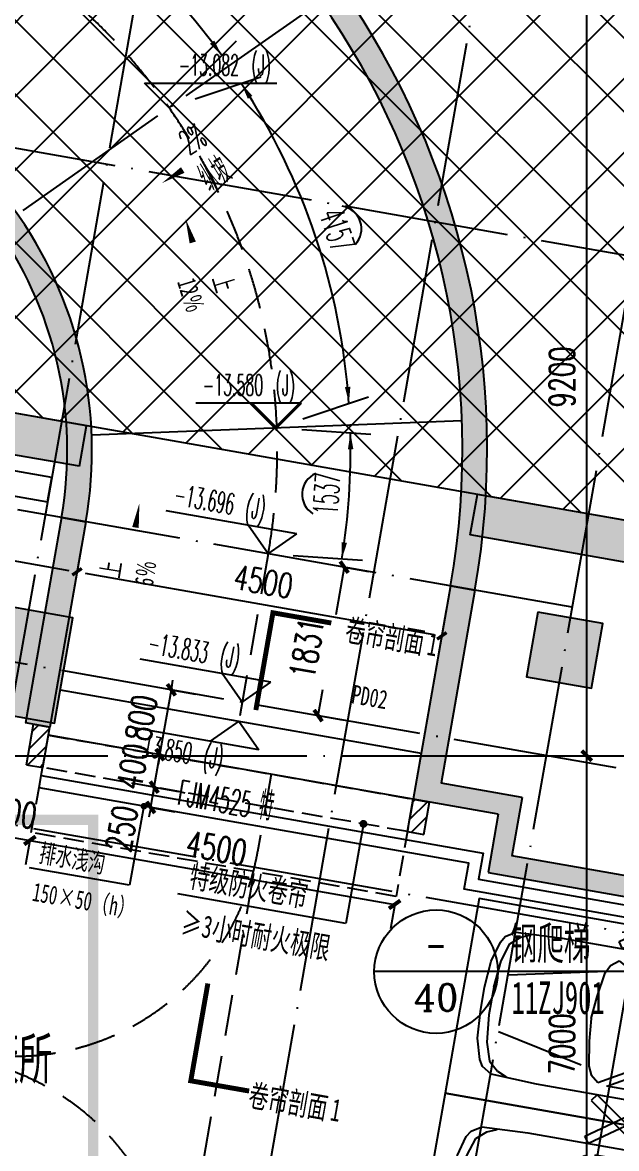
# Model space of a CAD drawing. Header units: millimetres. Extents: x 12325263 to 13848842, y -1463133 to 573208.
# Drawn here: x 12615992 to 12623208, y -1324356 to -1310682 of the extents above; entities that cross this region are included whole.
import ezdxf
from ezdxf.enums import TextEntityAlignment as Align

# ---------------------------------------------------------------- set-up
doc = ezdxf.new("R2010")
doc.units = ezdxf.units.MM
doc.header["$LTSCALE"] = 1000
for name, pattern in [('__DASH', [0.35, 0.25, -0.1]), ('DASH', [0.35, 0.25, -0.1]), ('DASHED2', [0.375, 0.25, -0.125]), ('DOTE', [2.42, 2, -0.2, 0.02, -0.2]), ('地下室负三层平面图$0$-3F平面$0$$AUDIT_BAD_LTYPE2', [0])]:
    doc.linetypes.add(name, pattern=pattern)
for name, color, linetype in [('A-ANNO-DIMS', 83, 'Continuous'), ('A-ANNO-ELEV', 3, 'Continuous'), ('A-ANNO-SYMB', 3, 'Continuous'), ('A-ANNO-TEXT', 7, 'Continuous'), ('A-AXIS', 16, 'DOTE'), ('A-COLS', 6, 'Continuous'), ('A-FLOR-STRS', 2, 'Continuous'), ('A-WALL', 5, 'Continuous'), ('A-WALL-PATT', 8, 'Continuous'), ('A_WALL(防火墙)', 151, 'Continuous'), ('AXIS', 3, 'Continuous'), ('COLUMN', 5, 'Continuous'), ('DIM_SYMB', 3, 'Continuous'), ('DOTE', 16, 'DOTE'), ('PUB_DIM', 83, 'Continuous'), ('PUB_HATCH', 8, 'Continuous'), ('PUB_TEXT', 7, 'Continuous'), ('WINDOW_TEXT', 7, 'Continuous'), ('人防墙', 6, 'Continuous'), ('人防平时标注', 42, 'Continuous'), ('商业酒店共享车位', 53, 'Continuous'), ('水沟+分水线', 133, 'Continuous'), ('车道中心线', 6, 'Continuous'), ('防火卷帘', 141, 'Continuous')]:
    doc.layers.add(name, color=color, linetype=linetype)
doc.layers.add('人防文字', color=3, linetype='Continuous', lineweight=15)
doc.styles.add('_TCH_AXIS', font='COMPLEX', dxfattribs={"bigfont": 'GBCBIG'})
doc.styles.add('_TCH_DIM', font='SIMPLEX.shx', dxfattribs={"width": 0.7, "bigfont": 'GBCBIG.shx'})
doc.styles.add('_TCH_DIM_T3', font='SIMPLEX.shx', dxfattribs={"width": 0.705882, "bigfont": 'GBCBIG.shx'})
doc.styles.add('_TCH_WINDOW', font='SIMPLEX', dxfattribs={"width": 0.7, "height": 3.5, "bigfont": 'GBCBIG'})
doc.styles.add('TITXV', font='', dxfattribs={"width": 0.7})
doc.styles.add('宋体', font='', dxfattribs={"width": 0.65})
doc.styles.add('宋体-标注', font='', dxfattribs={"width": 0.6})
doc.styles.add('标注宋体', font='', dxfattribs={"width": 0.6})
doc.styles.get('TITXV').set_extended_font_data('SimSun')
doc.styles.get('宋体').set_extended_font_data('SimSun')
doc.styles.get('宋体-标注').set_extended_font_data('SimSun')
doc.styles.get('标注宋体').set_extended_font_data('NSimSun')
doc.dimstyles.new('_TCH_ARCH&&100', dxfattribs={"dimtxt": 297.5, "dimasz": 100, "dimexe": 250, "dimexo": 300, "dimgap": 126.25, "dimtad": 1, "dimdec": 0, "dimzin": 0, "dimdsep": 46, "dimtxsty": '_TCH_DIM_T3', "dimblk": 'asdfadgf_ArchTick', "dimcen": 0.09, "dimclrt": 7, "dimazin": 2, "dimtfac": 1, "dimtdec": 0, "dimtix": 1, "dimtmove": 2, "dimatfit": 3, "dimfxl": 1, "dimtolj": 1, "dimtzin": 0, "dimarcsym": 0})
doc.dimstyles.new('_TCH_ARCH&&120', dxfattribs={"dimtxt": 306, "dimasz": 120, "dimexe": 300, "dimexo": 360, "dimgap": 147, "dimtad": 1, "dimdec": 0, "dimzin": 0, "dimdsep": 46, "dimtxsty": '_TCH_DIM_T3', "dimblk": 'ARCHTICK', "dimcen": 0.09, "dimclrt": 7, "dimazin": 2, "dimtfac": 1, "dimtdec": 0, "dimtix": 1, "dimtmove": 2, "dimatfit": 3, "dimfxl": 1, "dimfxlon": 1, "dimtolj": 1, "dimtzin": 0, "dimarcsym": 0})
doc.dimstyles.new('_TCH_ARCH&&150', dxfattribs={"dimtxt": 446.25, "dimasz": 150, "dimexe": 375, "dimexo": 450, "dimgap": 189.375, "dimtad": 1, "dimdec": 0, "dimzin": 0, "dimdsep": 46, "dimtxsty": '_TCH_DIM_T3', "dimblk": 'asdggshdfhsg_ArchTick', "dimcen": 0.09, "dimclrt": 7, "dimazin": 2, "dimtfac": 1, "dimtdec": 0, "dimtix": 1, "dimtmove": 2, "dimatfit": 3, "dimfxl": 1, "dimtolj": 1, "dimtzin": 0, "dimarcsym": 0})
pattern_1 = [(45, (0, 89.76), (-88.388383, 88.388383), [])]

# ---------------------------------------------------------------- blocks, each defined once
blk = doc.blocks.new('asdgafgf20230228-rf3')
at = {"layer": 'PUB_HATCH'}
for points in [[(78512, 42762, 0.413175), (70588, 54103), (70536, 53808, -0.413175), (78216, 42814)], [(73784, 43592, 0.425386), (69536, 49411), (69496, 49113, -0.425386), (73489, 43644)], [(73489, 43644), (73051, 41151), (73346, 41099), (73784, 43592)], [(78216, 42814), (77761, 40222), (78100, 40416), (78512, 42762)], [(78795, 40041), (79085, 40244), (78100, 40416), (77761, 40222)], [(79085, 40244), (78795, 40041), (78671, 39332), (78960, 39535)], [(78671, 39332), (83103, 38554), (83146, 38800), (78960, 39535)]]:
    blk.add_hatch(color=256, dxfattribs=at).paths.add_polyline_path(points)
at = {"layer": '人防墙'}
for p, q in [((73489, 43644), (73051, 41151)), ((73489, 43644), (73784, 43592)), ((73784, 43592), (73489, 43644)), ((73784, 43592), (73346, 41099)), ((78216, 42814), (77761, 40222)), ((78512, 42762), (78216, 42814)), ((78216, 42814), (78512, 42762)), ((78512, 42762), (78100, 40416)), ((73346, 41099), (73051, 41151)), ((79085, 40244), (78100, 40416)), ((78795, 40041), (77761, 40222)), ((79085, 40244), (78960, 39535)), ((78795, 40041), (78671, 39332)), ((83146, 38800), (78960, 39535)), ((78671, 39332), (83103, 38554))]:
    blk.add_line(p, q, dxfattribs=at)
for radius, end in [(9800, 79.838), (9500, 79.838), (5000, 82.2182), (4700, 82.2182)]:
    blk.add_arc((68859, 44457), radius, 350.0412, end, dxfattribs=at)
at = {"layer": '人防平时标注'}
for p, q in [((78789, 38128), (77289, 38128)), ((81678, 38128), (78789, 38128))]:
    blk.add_line(p, q, dxfattribs=at)
blk.add_circle((78039, 38128), 750, dxfattribs=at)
at = {"layer": '人防文字', "const_width": 125}
blk.add_lwpolyline([(68101, 39972), (73873, 39972), (73873, 34126), (68101, 34126)], close=True, dxfattribs=at)
at = {"layer": 'PUB_TEXT', "style": '_TCH_AXIS', "width": 0.777778}
blk.add_text('-', height=392, dxfattribs=at).set_placement((77908, 38266), (78169, 38266), align=Align.FIT)
at = {"layer": 'PUB_TEXT', "style": '_TCH_AXIS'}
blk.add_text('40', height=326.1, dxfattribs=at).set_placement((77767, 37652), (78311, 37652), align=Align.FIT)
at = {"layer": '人防平时标注', "style": '宋体-标注', "width": 0.6}
for s, p in [('钢爬梯', (78942, 38275, 0)), ('11ZJ901', (78956, 37614))]:
    blk.add_text(s, height=396.5, dxfattribs=at).set_placement(p)
at = {"layer": '人防文字', "style": '标注宋体', "width": 0.6}
blk.add_text('战时功能：二等人员掩蔽所', height=500, rotation=359.9999, dxfattribs=at).set_placement((68469, 36824))
blk = doc.blocks.new('_FZH')
blk.add_lwpolyline([(-0.5, -0.5), (0.5, -0.5), (0.5, 0.5), (-0.5, 0.5)], close=True)
at = {"layer": 'PUB_HATCH'}
blk.add_solid([(-0.5, -0.5), (0.5, -0.5), (-0.5, 0.5), (0.5, 0.5)], dxfattribs=at)
blk = doc.blocks.new('asdgadfg')
at = {"layer": 'A-COLS', "xscale": 799.9999999988994, "yscale": 799.9999999988994, "zscale": 799.9999999988994, "rotation": 260.0413192127452}
blk.add_blockref('_FZH', (18282, 67582), dxfattribs=at)
blk = doc.blocks.new('asdfsafd')
at = {"layer": 'PUB_HATCH'}
for points in [[(37261, 82407), (31756, 83374), (31712, 82874), (37174, 81915)], [(48244, 80140), (48138, 80497), (42010, 81573), (41923, 81081), (48051, 80005)]]:
    blk.add_hatch(color=256, dxfattribs=at).paths.add_polyline_path(points)
at = {"layer": 'A-WALL'}
for p, q in [((37261, 82407), (31756, 83374)), ((37174, 81915), (31712, 82874)), ((37174, 81915), (37261, 82407)), ((41923, 81081), (42010, 81573)), ((48138, 80497), (42010, 81573)), ((48051, 80005), (41923, 81081))]:
    blk.add_line(p, q, dxfattribs=at)
blk = doc.blocks.new('asdfadfgsdg')
at = {"layer": 'A-AXIS'}
for p, q in [((15844.9, 92554.4), (-1535.4, -6431.4)), ((19833.9, 91854), (2453.6, -7131.8)), ((22247, 91430.3), (4866.7, -7555.5)), ((27775.1, 75940.9), (7610, 79481.5)), ((26711.5, 69883.5), (6546.5, 73424.2)), ((26374.3, 67962.9), (6209.2, 71503.6))]:
    blk.add_line(p, q, dxfattribs=at)
blk = doc.blocks.new('asdfasdgdrg')
at = {"layer": '车道中心线', "linetype": 'DASHED2', "ltscale": 2}
for p in [(19132, -5696), (6772, -76089)]:
    blk.add_line(p, (18966, -6639), dxfattribs=at)
for centre, start, end in [((16011, -6120), 270, 350.0413), ((14958, -12120), 350.0413, 90)]:
    blk.add_arc(centre, 3000, start, end, dxfattribs=at)
blk = doc.blocks.new('asdfsfsdf')
at = {"color": 253, "linetype": '地下室负三层平面图$0$-3F平面$0$$AUDIT_BAD_LTYPE2', "transparency": 33554559, "extrusion": (0.000447791, 3.52996e-16, 1)}
for p, q in [((-169, -110, 0), (-500, -141, 0)), ((169, -110, 0), (-169, -110, 0)), ((169, -110, 0), (500, -141, 0)), ((-725, -212, 0), (-825, -329, 0)), ((-500, -141, 0), (-725, -212, 0)), ((-350, -259, 0), (-575, -1318, 0)), ((350, -259, 0), (575, -1318, 0)), ((500, -141, 0), (725, -212, 0)), ((725, -212, 0), (825, -329, 0)), ((-825, -329, 0), (-875, -447, 0)), ((825, -329, 0), (875, -447, 0)), ((-275, -1365, 0), (-575, -1412, 0)), ((0, -1341), (-275, -1365, 0)), ((0, -1341), (275, -1365, 0)), ((275, -1365, 0), (575, -1412, 0)), ((-675, -1459, 0), (-750, -1553, 0)), ((-575, -1412, 0), (-675, -1459, 0)), ((575, -1412, 0), (675, -1459, 0)), ((675, -1459, 0), (750, -1553, 0)), ((-750, -1553, 0), (-525, -1953, 0)), ((750, -1553, 0), (525, -1953, 0)), ((-775, -2518, 0), (-775, -1671, 0)), ((-775, -1671, 0), (-575, -2024, 0)), ((775, -1671, 0), (575, -2024, 0)), ((775, -2518, 0), (775, -1671, 0)), ((-525, -1953, 0), (-425, -1906, 0)), ((-425, -1906, 0), (-275, -1882, 0)), ((-275, -1882, 0), (0, -1859)), ((275, -1882, 0), (0, -1859)), ((425, -1906, 0), (275, -1882, 0)), ((525, -1953, 0), (425, -1906, 0)), ((-575, -2024, 0), (-575, -2612, 0)), ((575, -2024, 0), (575, -2612, 0)), ((-575, -2612, 0), (-775, -2518, 0)), ((575, -2612, 0), (775, -2518, 0)), ((-775, -2612, 0), (-575, -2682, 0)), ((-750, -3388, 0), (-775, -2612, 0)), ((-575, -2682, 0), (-575, -3129, 0)), ((775, -2612, 0), (575, -2682, 0)), ((575, -2682, 0), (575, -3129, 0)), ((750, -3388, 0), (775, -2612, 0)), ((-575, -3129, 0), (-600, -3247, 0)), ((575, -3129, 0), (600, -3247, 0)), ((-600, -3247, 0), (-725, -3412, 0)), ((600, -3247, 0), (725, -3412, 0)), ((-725, -3412, 0), (-750, -3388, 0)), ((725, -3412, 0), (750, -3388, 0)), ((-625, -3506, 0), (-675, -3600, 0)), ((-600, -3482, 0), (-625, -3506, 0)), ((-575, -3482, 0), (-600, -3482, 0)), ((-550, -3506, 0), (-575, -3482, 0)), ((-500, -3529, 0), (-550, -3506, 0)), ((-275, -3553, 0), (-500, -3529, 0)), ((0, -3553), (-275, -3553, 0)), ((0, -3553), (275, -3553, 0)), ((275, -3553, 0), (500, -3529, 0)), ((500, -3529, 0), (550, -3506, 0)), ((550, -3506, 0), (575, -3482, 0)), ((575, -3482, 0), (600, -3482, 0)), ((600, -3482, 0), (625, -3506, 0)), ((625, -3506, 0), (675, -3600, 0)), ((-675, -3600, 0), (-675, -3741, 0)), ((675, -3600, 0), (675, -3741, 0)), ((-675, -3741, 0), (-625, -3882, 0)), ((675, -3741, 0), (625, -3882, 0)), ((-625, -3882, 0), (-550, -3953, 0)), ((-550, -3953, 0), (-200, -4024, 0)), ((550, -3953, 0), (200, -4024, 0)), ((625, -3882, 0), (550, -3953, 0)), ((-200, -4024, 0), (0, -4024)), ((200, -4024, 0), (0, -4024)), ((-875, -4353, 0), (-800, -4541, 0)), ((875, -4353, 0), (800, -4541, 0)), ((-800, -4541, 0), (-750, -4612, 0)), ((-750, -4612, 0), (-641, -4680, 0)), ((750, -4612, 0), (641, -4680, 0)), ((800, -4541, 0), (750, -4612, 0)), ((641, -4680, 0), (-641, -4680, 0))]:
    blk.add_line(p, q, dxfattribs=at)
for points in [[(-475, -24), (-150, 0), (150, 0), (475, -24), (725, -94), (800, -141), (875, -259), (900, -824), (900, -4000), (875, -4353), (825, -4635), (750, -4729), (675, -4776), (500, -4800), (-500, -4800), (-675, -4776), (-750, -4729), (-825, -4635), (-875, -4353), (-900, -4000), (-900, -824), (-875, -259), (-800, -141), (-725, -94)], [(-982, -1513), (-1500, -2253), (-1425, -2321), (-900, -1571)]]:
    blk.add_lwpolyline(points, close=True, dxfattribs=at)
at = {"color": 253, "linetype": '地下室负三层平面图$0$-3F平面$0$$AUDIT_BAD_LTYPE2', "transparency": 33554559, "extrusion": (0.000447791, 3.52996e-16, 1), "elevation": 0}
for points in [[(982, -1513), (1500, -2253), (1425, -2321), (900, -1571)], [(-900, -2571), (-982, -2513), (-1500, -3253), (-1425, -3321)], [(982, -2513), (1500, -3253), (1425, -3321), (900, -2571)]]:
    blk.add_lwpolyline(points, close=True, dxfattribs=at)
blk = doc.blocks.new('A$C06465456')
for points in [[(0, 5300), (2400, 5300), (2400, 0), (0, 0)], [(250, 4050), (250, 3950), (2150, 3950), (2150, 4050)]]:
    blk.add_lwpolyline(points, close=True)
at = {"xscale": -1, "rotation": 180}
blk.add_blockref('asdfsfsdf', (1200, 250), dxfattribs=at)
blk = doc.blocks.new('asdfassdfg')
at = {"layer": 'COLUMN', "color": 6, "xscale": 1299.999999999693, "yscale": 1299.999999999693, "zscale": 1299.999999999693, "rotation": 350.0413192126109}
blk.add_blockref('_FZH', (4405, 96149), dxfattribs=at)
blk = doc.blocks.new('asdggshdfhsg_ArchTick')
at = {"color": 0, "linetype": 'ByBlock', "const_width": 0.4}
blk.add_lwpolyline([(-0.5, -0.5), (0.5, 0.5)], dxfattribs=at)
blk = doc.blocks.new('*D5284')
at = {"layer": 'AXIS', "color": 0, "lineweight": -2, "transparency": 16777216}
for p, q in [((12487317, 1062290), (12490992, 1062290)), ((12490617, 1055440), (12490617, 1062140)), ((12487317, 1055290), (12490992, 1055290))]:
    blk.add_line(p, q, dxfattribs=at)
at = {"layer": 'Defpoints', "color": 0, "transparency": 16777216}
for p in [(12486867, 1062290), (12490617, 1062290), (12486867, 1055290)]:
    blk.add_point(p, dxfattribs=at)
at = {"layer": 'AXIS', "color": 0, "lineweight": -2, "transparency": 16777216, "xscale": 150, "yscale": 150, "zscale": 150}
for p, rotation in [((12490617, 1062290), 90), ((12490617, 1055290), 270)]:
    blk.add_blockref('asdggshdfhsg_ArchTick', p, dxfattribs=dict(at, rotation=rotation))
at = {"layer": 'AXIS', "color": 7, "transparency": 16777216, "insert": (12490204, 1058790), "char_height": 446.2, "attachment_point": 5, "rotation": 90, "style": '_TCH_DIM_T3'}
blk.add_mtext('\\A1;7000', dxfattribs=at)
blk = doc.blocks.new('*D5285')
at = {"layer": 'AXIS', "color": 0, "lineweight": -2, "transparency": 16777216}
for p, q in [((12487317, 1071490), (12490992, 1071490)), ((12490617, 1062440), (12490617, 1071340)), ((12487317, 1062290), (12490992, 1062290))]:
    blk.add_line(p, q, dxfattribs=at)
at = {"layer": 'Defpoints', "color": 0, "transparency": 16777216}
for p in [(12486867, 1071490), (12490617, 1071490), (12486867, 1062290)]:
    blk.add_point(p, dxfattribs=at)
at = {"layer": 'AXIS', "color": 0, "lineweight": -2, "transparency": 16777216, "xscale": 150, "yscale": 150, "zscale": 150}
for p, rotation in [((12490617, 1071490), 90), ((12490617, 1062290), 270)]:
    blk.add_blockref('asdggshdfhsg_ArchTick', p, dxfattribs=dict(at, rotation=rotation))
at = {"layer": 'AXIS', "color": 7, "transparency": 16777216, "insert": (12490204, 1066890), "char_height": 446.2, "attachment_point": 5, "rotation": 90, "style": '_TCH_DIM_T3'}
blk.add_mtext('\\A1;9200', dxfattribs=at)
blk = doc.blocks.new('asdfadgf_ArchTick')
at = {"color": 0, "linetype": 'ByBlock', "const_width": 0.4}
blk.add_lwpolyline([(-0.5, -0.5), (0.5, 0.5)], dxfattribs=at)
blk = doc.blocks.new('*D3216')
at = {"layer": 'A-ANNO-DIMS', "color": 0, "lineweight": -2, "transparency": 16777216}
for p, q in [((12611784, -1316176), (12611686, -1316734)), ((12611828, -1316505), (12616556, -1317335)), ((12616709, -1317040), (12616611, -1317599))]:
    blk.add_line(p, q, dxfattribs=at)
at = {"layer": 'Defpoints', "color": 0, "transparency": 16777216}
for p in [(12611836, -1315880), (12616761, -1316745), (12616654, -1317352)]:
    blk.add_point(p, dxfattribs=at)
at = {"layer": 'A-ANNO-DIMS', "color": 0, "lineweight": -2, "transparency": 16777216, "xscale": 100, "yscale": 100, "zscale": 100}
for p, rotation in [((12611730, -1316488), 170.0412728512238), ((12616654, -1317352), 350.0412728512238)]:
    blk.add_blockref('asdfadgf_ArchTick', p, dxfattribs=dict(at, rotation=rotation))
at = {"layer": 'A-ANNO-DIMS', "color": 7, "transparency": 16777216, "insert": (12614239, -1316649), "char_height": 297.5, "attachment_point": 5, "rotation": 350.0413, "style": '_TCH_DIM_T3'}
blk.add_mtext('\\A1;5000', dxfattribs=at)
blk = doc.blocks.new('*D3217')
at = {"layer": 'A-ANNO-DIMS', "color": 0, "lineweight": -2, "transparency": 16777216}
for p, q in [((12616709, -1317040), (12616611, -1317599)), ((12616753, -1317370), (12620988, -1318113)), ((12621141, -1317818), (12621043, -1318377))]:
    blk.add_line(p, q, dxfattribs=at)
at = {"layer": 'Defpoints', "color": 0, "transparency": 16777216}
for p in [(12616761, -1316745), (12621193, -1317523), (12621086, -1318131)]:
    blk.add_point(p, dxfattribs=at)
at = {"layer": 'A-ANNO-DIMS', "color": 0, "lineweight": -2, "transparency": 16777216, "xscale": 100, "yscale": 100, "zscale": 100}
for p, rotation in [((12616654, -1317352), 170.0412728512276), ((12621086, -1318131), 350.0412728512276)]:
    blk.add_blockref('asdfadgf_ArchTick', p, dxfattribs=dict(at, rotation=rotation))
at = {"layer": 'A-ANNO-DIMS', "color": 7, "transparency": 16777216, "insert": (12618918, -1317471), "char_height": 297.5, "attachment_point": 5, "rotation": 350.0413, "style": '_TCH_DIM_T3'}
blk.add_mtext('\\A1;4500', dxfattribs=at)
blk = doc.blocks.new('_ArchTick')
at = {"color": 0, "linetype": 'ByBlock', "const_width": 0.4}
blk.add_lwpolyline([(-0.5, -0.5), (0.5, 0.5)], dxfattribs=at)
blk = doc.blocks.new('*D3235')
at = {"layer": 'A-ANNO-DIMS', "color": 0, "lineweight": -2, "transparency": 16777216}
for p, q in [((12619900, -1317296), (12619798, -1317874)), ((12619899, -1317296), (12620195, -1317348)), ((12619583, -1319099), (12619639, -1318782)), ((12619582, -1319099), (12619879, -1319151))]:
    blk.add_line(p, q, dxfattribs=at)
at = {"layer": 'Defpoints', "color": 0, "transparency": 16777216}
for p in [(12618977, -1317134), (12619900, -1317296), (12618660, -1318937)]:
    blk.add_point(p, dxfattribs=at)
at = {"layer": 'A-ANNO-DIMS', "color": 0, "lineweight": -2, "transparency": 16777216, "xscale": 120, "yscale": 120, "zscale": 120}
for p, rotation in [((12619900, -1317296), 80.0413192126647), ((12619583, -1319099), 260.0413192126647)]:
    blk.add_blockref('_ArchTick', p, dxfattribs=dict(at, rotation=rotation))
at = {"layer": 'A-ANNO-DIMS', "color": 7, "transparency": 16777216, "insert": (12619446, -1318280), "char_height": 306, "attachment_point": 5, "rotation": 80.0413, "style": '_TCH_DIM_T3'}
blk.add_mtext('\\A1;1831', dxfattribs=at)
blk = doc.blocks.new('*D3239')
at = {"layer": 'A-ANNO-DIMS', "color": 0, "lineweight": -2, "transparency": 16777216}
for p, q in [((12615951, -1307222), (12615699, -1307058)), ((12613493, -1310991), (12615950, -1307222)), ((12613493, -1310992), (12613241, -1310827))]:
    blk.add_line(p, q, dxfattribs=at)
at = {"layer": 'Defpoints', "color": 0, "transparency": 16777216}
for p in [(12615950, -1307222), (12617024, -1307922), (12614567, -1311692)]:
    blk.add_point(p, dxfattribs=at)
at = {"layer": 'A-ANNO-DIMS', "color": 0, "lineweight": -2, "transparency": 16777216, "xscale": 120, "yscale": 120, "zscale": 120}
for p, rotation in [((12615950, -1307222), 56.89911814805927), ((12613493, -1310991), 236.8991181480593)]:
    blk.add_blockref('_ArchTick', p, dxfattribs=dict(at, rotation=rotation))
at = {"layer": 'A-ANNO-DIMS', "color": 7, "transparency": 16777216, "insert": (12614470, -1308943), "char_height": 306, "attachment_point": 5, "rotation": 56.8991, "style": '_TCH_DIM_T3'}
blk.add_mtext('\\A1;4500', dxfattribs=at)
blk = doc.blocks.new('*D3471')
at = {"layer": 'Defpoints', "color": 0, "transparency": 16777216}
for p in [(12616783, -1319826), (12616739, -1320072), (12617592, -1319968)]:
    blk.add_point(p, dxfattribs=at)
at = {"layer": 'PUB_DIM', "color": 0, "lineweight": -2, "transparency": 16777216}
for p, q in [((12617592, -1319968), (12617613, -1319850)), ((12617549, -1320214), (12617592, -1319968)), ((12617591, -1319968), (12617888, -1320020)), ((12617549, -1320214), (12617528, -1320332)), ((12617548, -1320214), (12617844, -1320266))]:
    blk.add_line(p, q, dxfattribs=at)
at = {"layer": 'PUB_DIM', "color": 0, "lineweight": -2, "transparency": 16777216, "xscale": 120, "yscale": 120, "zscale": 120}
for p, rotation in [((12617592, -1319968), 260.0413192129056), ((12617549, -1320214), 80.04131921290562)]:
    blk.add_blockref('_ArchTick', p, dxfattribs=dict(at, rotation=rotation))
at = {"layer": 'PUB_DIM', "color": 7, "transparency": 16777216, "insert": (12617199, -1320472), "char_height": 306, "attachment_point": 5, "rotation": 80.0413, "style": '_TCH_DIM_T3'}
blk.add_mtext('\\A1;250', dxfattribs=at)
blk = doc.blocks.new('*D3472')
at = {"layer": 'Defpoints', "color": 0, "transparency": 16777216}
for p in [(12616852, -1319432), (12617661, -1319574), (12616783, -1319826)]:
    blk.add_point(p, dxfattribs=at)
at = {"layer": 'PUB_DIM', "color": 0, "lineweight": -2, "transparency": 16777216}
for p, q in [((12617661, -1319574), (12617682, -1319456)), ((12617592, -1319968), (12617661, -1319574)), ((12617660, -1319574), (12617957, -1319626)), ((12617592, -1319968), (12617571, -1320086)), ((12617591, -1319968), (12617888, -1320020))]:
    blk.add_line(p, q, dxfattribs=at)
at = {"layer": 'PUB_DIM', "color": 0, "lineweight": -2, "transparency": 16777216, "xscale": 120, "yscale": 120, "zscale": 120}
for p, rotation in [((12617661, -1319574), 260.0413192126083), ((12617592, -1319968), 80.04131921260826)]:
    blk.add_blockref('_ArchTick', p, dxfattribs=dict(at, rotation=rotation))
at = {"layer": 'PUB_DIM', "color": 7, "transparency": 16777216, "insert": (12617331, -1319719), "char_height": 306, "attachment_point": 5, "rotation": 80.0413, "style": '_TCH_DIM_T3'}
blk.add_mtext('\\A1;400', dxfattribs=at)
blk = doc.blocks.new('*D3473')
at = {"layer": 'Defpoints', "color": 0, "transparency": 16777216}
for p in [(12616990, -1318644), (12617800, -1318786), (12616852, -1319432)]:
    blk.add_point(p, dxfattribs=at)
at = {"layer": 'PUB_DIM', "color": 0, "lineweight": -2, "transparency": 16777216}
for p, q in [((12617800, -1318786), (12617820, -1318668)), ((12617661, -1319574), (12617800, -1318786)), ((12617799, -1318786), (12618095, -1318838)), ((12617661, -1319574), (12617640, -1319692)), ((12617660, -1319574), (12617957, -1319626))]:
    blk.add_line(p, q, dxfattribs=at)
at = {"layer": 'PUB_DIM', "color": 0, "lineweight": -2, "transparency": 16777216, "xscale": 120, "yscale": 120, "zscale": 120}
for p, rotation in [((12617800, -1318786), 260.0413192128092), ((12617661, -1319574), 80.0413192128092)]:
    blk.add_blockref('_ArchTick', p, dxfattribs=dict(at, rotation=rotation))
at = {"layer": 'PUB_DIM', "color": 7, "transparency": 16777216, "insert": (12617435, -1319128), "char_height": 306, "attachment_point": 5, "rotation": 80.0413, "style": '_TCH_DIM_T3'}
blk.add_mtext('\\A1;800', dxfattribs=at)
blk = doc.blocks.new('*D3474')
at = {"layer": 'Defpoints', "color": 0, "transparency": 16777216}
for p in [(12615712, -1319826), (12616205, -1319913), (12616081, -1320615)]:
    blk.add_point(p, dxfattribs=at)
at = {"layer": 'PUB_DIM', "color": 0, "lineweight": -2, "transparency": 16777216}
for p, q in [((12615589, -1320528), (12615471, -1320508)), ((12615589, -1320527), (12615537, -1320824)), ((12615589, -1320528), (12616081, -1320615)), ((12616081, -1320614), (12616029, -1320910)), ((12616081, -1320615), (12616199, -1320636))]:
    blk.add_line(p, q, dxfattribs=at)
at = {"layer": 'PUB_DIM', "color": 0, "lineweight": -2, "transparency": 16777216, "xscale": 120, "yscale": 120, "zscale": 120}
for p, rotation in [((12615589, -1320528), 350.0413192126605), ((12616081, -1320615), 170.0413192126606)]:
    blk.add_blockref('_ArchTick', p, dxfattribs=dict(at, rotation=rotation))
at = {"layer": 'PUB_DIM', "color": 7, "transparency": 16777216, "insert": (12615887, -1320276), "char_height": 306, "attachment_point": 5, "rotation": 350.0413, "style": '_TCH_DIM_T3'}
blk.add_mtext('\\A1;500', dxfattribs=at)
blk = doc.blocks.new('*D3475')
at = {"layer": 'Defpoints', "color": 0, "transparency": 16777216}
for p in [(12616205, -1319913), (12620637, -1320691), (12620513, -1321393)]:
    blk.add_point(p, dxfattribs=at)
at = {"layer": 'PUB_DIM', "color": 0, "lineweight": -2, "transparency": 16777216}
for p, q in [((12616081, -1320614), (12616029, -1320910)), ((12616081, -1320615), (12620513, -1321393)), ((12620514, -1321392), (12620462, -1321689))]:
    blk.add_line(p, q, dxfattribs=at)
at = {"layer": 'PUB_DIM', "color": 0, "lineweight": -2, "transparency": 16777216, "xscale": 120, "yscale": 120, "zscale": 120}
for p, rotation in [((12616081, -1320615), 170.0413192126809), ((12620513, -1321393), 350.0413192126809)]:
    blk.add_blockref('_ArchTick', p, dxfattribs=dict(at, rotation=rotation))
at = {"layer": 'PUB_DIM', "color": 7, "transparency": 16777216, "insert": (12618349, -1320709), "char_height": 306, "attachment_point": 5, "rotation": 350.0413, "style": '_TCH_DIM_T3'}
blk.add_mtext('\\A1;4500', dxfattribs=at)
blk = doc.blocks.new('*D3730')
at = {"layer": 'Defpoints', "color": 0, "transparency": 16777216}
for p in [(12619247, -1319587), (12622847, -1319587), (12619247, -1326587)]:
    blk.add_point(p, dxfattribs=at)
at = {"layer": 'PUB_DIM', "color": 0, "lineweight": -2, "transparency": 16777216}
for p, q in [((12622846, -1319587), (12623147, -1319587)), ((12622847, -1326587), (12622847, -1319587)), ((12622846, -1326587), (12623147, -1326587))]:
    blk.add_line(p, q, dxfattribs=at)
at = {"layer": 'PUB_DIM', "color": 0, "lineweight": -2, "transparency": 16777216, "xscale": 120, "yscale": 120, "zscale": 120}
for p, rotation in [((12622847, -1319587), 90), ((12622847, -1326587), 270)]:
    blk.add_blockref('_ArchTick', p, dxfattribs=dict(at, rotation=rotation))
at = {"layer": 'PUB_DIM', "color": 7, "transparency": 16777216, "insert": (12622547, -1323087), "char_height": 306, "attachment_point": 5, "rotation": 90, "style": '_TCH_DIM_T3'}
blk.add_mtext('\\A1;7000', dxfattribs=at)
blk = doc.blocks.new('*D3731')
at = {"layer": 'Defpoints', "color": 0, "transparency": 16777216}
for p in [(12619247, -1310387), (12622847, -1310387), (12619247, -1319587)]:
    blk.add_point(p, dxfattribs=at)
at = {"layer": 'PUB_DIM', "color": 0, "lineweight": -2, "transparency": 16777216}
for p, q in [((12622846, -1310387), (12623147, -1310387)), ((12622847, -1319587), (12622847, -1310387)), ((12622846, -1319587), (12623147, -1319587))]:
    blk.add_line(p, q, dxfattribs=at)
at = {"layer": 'PUB_DIM', "color": 0, "lineweight": -2, "transparency": 16777216, "xscale": 120, "yscale": 120, "zscale": 120}
for p, rotation in [((12622847, -1310387), 90), ((12622847, -1319587), 270)]:
    blk.add_blockref('_ArchTick', p, dxfattribs=dict(at, rotation=rotation))
at = {"layer": 'PUB_DIM', "color": 7, "transparency": 16777216, "insert": (12622547, -1314987), "char_height": 306, "attachment_point": 5, "rotation": 90, "style": '_TCH_DIM_T3'}
blk.add_mtext('\\A1;9200', dxfattribs=at)
blk = doc.blocks.new('$DorLib2D$00000037')
at = {"linetype": 'DASH'}
blk.add_line((0.5, 0), (-0.5, 0), dxfattribs=at)
blk = doc.blocks.new('qlzw')
at = {"layer": 'A-AXIS'}
blk.add_line((12411416.8, 1062289.8), (12486866.8, 1062289.8), dxfattribs=at)
at = {"layer": 'AXIS'}
blk.add_line((12486866.8, 1062289.8), (12492866.8, 1062289.8), dxfattribs=at)
for p1, p2, picture, middle in [((12486866.8, 1062289.8), (12486866.8, 1071489.8), '*D5285', (12490204.3, 1066889.8)), ((12486866.8, 1055289.8), (12486866.8, 1062289.8), '*D5284', (12490204.3, 1058789.8))]:
    dim = blk.add_aligned_dim(p1=p1, p2=p2, distance=-3750, dimstyle='_TCH_ARCH&&150', dxfattribs=at)
    dim.commit()
    dim.dimension.update_dxf_attribs({"geometry": picture, "text_midpoint": middle})

msp = doc.modelspace()

# ---------------------------------------------------------------- hatches: boundary and pattern name
at = {"layer": 'A-WALL-PATT'}
h = msp.add_hatch(dxfattribs=at)
h.set_pattern_fill('ANSI37', color=252, scale=400)
h.set_pattern_definition([(45, (0, 0), (-449.012806, 449.012806), []), (135, (0, 0), (-449.012806, -449.012806), [])])
h.paths.add_polyline_path([(12504241.6, -1283958), (12637591.6, -1283958), (12637591.6, -1405608), (12504241.6, -1405608)])
h.paths.add_polyline_path([(12536667.4, -1284257.5), (12508912.2, -1303721.7), (12510476.6, -1305952.6), (12510476.6, -1360683.5), (12523697, -1360697.5), (12523657.2, -1398386.8), (12613949.5, -1398386.7), (12628138.6, -1317575.9), (12611264, -1314613), (12574996.8, -1314613), (12574997.8, -1307236.8), (12568296.8, -1307236.8), (12568296.8, -1310085.9), (12554779.2, -1310084.1)], flags=16)
h = msp.add_hatch(dxfattribs=at)
h.set_pattern_fill('普通砖', color=256, scale=50, style=0)
h.set_pattern_definition(pattern_1)
h.paths.add_polyline_path([(12616236.7, -1319729.9), (12616323.1, -1319238), (12616126.1, -1319203.4), (12616039.7, -1319695.3)])
h = msp.add_hatch(dxfattribs=at)
h.set_pattern_fill('普通砖', color=256, scale=50, style=0)
h.set_pattern_definition(pattern_1)
h.paths.add_polyline_path([(12620865.9, -1320542.7), (12620934.9, -1320149.3), (12620738, -1320114.7), (12620668.9, -1320508.1)])

# ---------------------------------------------------------------- linework, layer by layer
at = {"layer": 'A-ANNO-DIMS'}
for p, q in [((12617993.4, -1311498.2), (12618591.8, -1310905.6)), ((12618088.3, -1311610.9), (12618886.3, -1311342.1)), ((12619397.1, -1315496.6), (12620195.2, -1315227.8)), ((12619384.8, -1315623.7), (12620225, -1315680.7)), ((12619280.8, -1317154.5), (12620121, -1317211.5))]:
    msp.add_line(p, q, dxfattribs=at)
for points in [[(12618414.2, -1311081.6, 0, 66, 0), (12618294.3, -1310921.4, 66, 0, 0)], [(12618756.9, -1311590.5, 66, 0, 0), (12618649.4, -1311421.9, 0, 0, 0)], [(12619958.3, -1315307.6, 0, 66, 0), (12619941.8, -1315108.3, 66, 0, 0)], [(12619978.4, -1315863.8, 66, 0, 0), (12619975.5, -1315663.8, 0, 0, 0)], [(12619871.6, -1317194.6, 0, 66, 0), (12619901.5, -1316996.9, 66, 0, 0)]]:
    msp.add_lwpolyline(points, format="xyseb", dxfattribs=at)
for start, end in [(36.11031, 53.3298), (4.03191, 33.19892), (350.7089, 1.52193)]:
    msp.add_arc((12611836.3, -1315880.1), 8142.1, start, end, dxfattribs=at)
at = {"layer": 'A-ANNO-DIMS', "color": 7}
for centre, start, end in [((12619833.3, -1313186.4), 316.08795, 81.14288), ((12619664, -1316411.6), 113.58795, 238.64288)]:
    msp.add_arc(centre, 276.1, start, end, dxfattribs=at)
at = {"layer": 'A-ANNO-ELEV'}
for p, q in [((12617772.2, -1311717.3), (12617472.2, -1311417.3)), ((12617472.2, -1311417.3), (12619082.7, -1311417.3)), ((12617772.2, -1311717.3), (12618072.2, -1311417.3)), ((12619381, -1315303.1), (12618097.3, -1315303.1)), ((12619081, -1315603.1), (12618781, -1315303.1)), ((12619081, -1315603.1), (12619381, -1315303.1)), ((12619324.6, -1316890.5), (12617738.5, -1316610.9)), ((12618977.1, -1317133.9), (12618733.7, -1316786.3)), ((12618977.1, -1317133.9), (12619324.6, -1316890.5)), ((12619007.9, -1318693.8), (12617421.9, -1318414.1)), ((12618660.4, -1318937.1), (12618417, -1318589.6)), ((12618660.4, -1318937.1), (12619007.9, -1318693.8)), ((12618863.6, -1319513.2), (12617277.5, -1319233.5)), ((12618620.2, -1319165.7), (12618272.7, -1319409)), ((12618620.2, -1319165.7), (12618863.6, -1319513.2))]:
    msp.add_line(p, q, dxfattribs=at)
at = {"layer": 'A-ANNO-SYMB', "const_width": 60}
for points in [[(12618826.6, -1319032.2), (12619034.2, -1317850.3), (12619743.3, -1317974.8)], [(12618745.3, -1323658.7), (12618036.2, -1323534.2), (12618243.7, -1322352.3)]]:
    msp.add_lwpolyline(points, dxfattribs=at)
at = {"layer": 'A-FLOR-STRS'}
for p, q in [((12616832.6, -1315689), (12621329.4, -1315517.1)), ((12616450.4, -1318784.6), (12620836.4, -1319554.8))]:
    msp.add_line(p, q, dxfattribs=at)
at = {"layer": 'A-WALL-PATT', "color": 252}
msp.add_lwpolyline([(12536667.4, -1284257.5), (12508912.2, -1303721.7), (12510476.6, -1305952.6), (12510476.6, -1360683.5), (12523697, -1360697.5), (12523657.2, -1398386.8), (12613949.5, -1398386.7), (12628138.6, -1317575.9), (12611264, -1314613), (12574996.8, -1314613), (12574997.8, -1307236.8), (12568296.8, -1307236.8), (12568296.8, -1310085.9), (12554779.2, -1310084.1)], close=True, dxfattribs=at)
at = {"layer": 'A_WALL(防火墙)'}
for p, q in [((12616039.7, -1319695.3), (12616126.1, -1319203.4)), ((12616126.1, -1319203.4), (12616323.1, -1319238)), ((12616236.7, -1319729.9), (12616323.1, -1319238)), ((12616039.7, -1319695.3), (12616236.7, -1319729.9)), ((12620668.9, -1320508.1), (12620738, -1320114.7)), ((12620738, -1320114.7), (12620934.9, -1320149.3)), ((12620865.9, -1320542.7), (12620934.9, -1320149.3)), ((12620668.9, -1320508.1), (12620865.9, -1320542.7))]:
    msp.add_line(p, q, dxfattribs=at)
at = {"layer": 'AXIS'}
for p, q in [((12617467.1, -1320199.8), (12617290.6, -1321160.1)), ((12620134, -1320414.2), (12619920.2, -1321623.8)), ((12617290.6, -1321160.1), (12616078.2, -1320946.3)), ((12619920.2, -1321623.8), (12617880.2, -1321264))]:
    msp.add_line(p, q, dxfattribs=at)
for points in [[(12618487.5, -1314750.5, 0, 0, 0), (12617972.2, -1313066.4, 0, 80, 0), (12618060, -1313353.3, 0, 0, 0)], [(12617140.3, -1318202.6, 0, 0, 0), (12617411.8, -1316518.6, 0, 80, 0), (12617364, -1316814.8, 0, 0, 0)]]:
    msp.add_lwpolyline(points, format="xyseb", dxfattribs=at)
for points, const_width in [([(12617474, -1320181, 1), (12617460.1, -1320218.5, 1)], 40), ([(12620142.2, -1320391.7, 1), (12620125.8, -1320436.8, 1)], 48)]:
    msp.add_lwpolyline(points, format="xyb", close=True, dxfattribs=dict(at, const_width=const_width))
at = {"layer": 'DIM_SYMB'}
msp.add_lwpolyline([(12618689.6, -1311998.4, 0, 0, 0), (12617684.8, -1312633.2, 0, 80, 0), (12617938.4, -1312472.9, 0, 0, 0)], format="xyseb", dxfattribs=at)
at = {"layer": 'DOTE', "color": 1}
for p in [(12619614.3, -1310425.5), (12622670.4, -1317782.4)]:
    msp.add_line(p, (12611836.3, -1315880.1), dxfattribs=at)
at = {"layer": '水沟+分水线'}
msp.add_line((12623475.8, -1321579.9), (12618144.2, -1351945.1), dxfattribs=at)
for points in [[(12610096.8, -1315536.8), (12610793.3, -1315536.8), (12616295.6, -1316502.9), (12616347.5, -1316207.4), (12610819.5, -1315236.8), (12610096.8, -1315236.8)], [(12626430.6, -1322098.7), (12621358.2, -1321208.1), (12621413.6, -1320892.7), (12616193.5, -1319976.2), (12616219.3, -1319828.4), (12621587.3, -1320770.9), (12621531.9, -1321086.3), (12626752, -1322002.8)]]:
    msp.add_lwpolyline(points, dxfattribs=at)
at = {"layer": '车道中心线', "linetype": 'DASHED2', "ltscale": 2}
msp.add_line((12618977, -1317133.9), (12618620.2, -1319165.7), dxfattribs=at)
msp.add_arc((12611836.3, -1315880.1), 7250, 350.04125, 75.9889, dxfattribs=at)
at = {"layer": '防火卷帘', "color": 6, "linetype": '__DASH'}
msp.add_lwpolyline([(12620738.2, -1320114.2), (12620530.6, -1321296.1), (12616098.3, -1320517.9), (12616305.8, -1319336)], close=True, dxfattribs=at)
at = {"layer": '防火卷帘', "linetype": 'DASH'}
msp.add_lwpolyline([(12620668.9, -1320508.1), (12616236.7, -1319729.9)], dxfattribs=at)

# ---------------------------------------------------------------- block references
for name, p in [('asdgadfg', (12604296.8, -1385886.8)), ('asdfsafd', (12579508.3, -1397986.7)), ('asdfasdgdrg', (12599882.7, -1314116.3)), ('asdfadfgsdg', (12603643.4, -1390874)), ('asdfassdfg', (12611446.8, -1414586.8))]:
    msp.add_blockref(name, p)
at = {"layer": 'A_WALL(防火墙)'}
msp.add_blockref('qlzw', (133430, -2381876.5), dxfattribs=at)
at = {"layer": '人防墙'}
msp.add_blockref('asdgafgf20230228-rf3', (12542976.8, -1360336.8), dxfattribs=at)
at = {"layer": '商业酒店共享车位', "xscale": -1, "rotation": 260.0413192126497}
for p in [(12621126.3, -1323685.1), (12620711.3, -1326049)]:
    msp.add_blockref('A$C06465456', p, dxfattribs=at)
at = {"layer": '防火卷帘', "xscale": 4500, "yscale": 4500, "zscale": 100, "rotation": 350.0413192126781}
msp.add_blockref('$DorLib2D$00000037', (12618522, -1319725.1), dxfattribs=at)

# ---------------------------------------------------------------- texts
at = {"layer": 'A-ANNO-DIMS', "color": 7, "style": '_TCH_DIM', "width": 0.494118}
for s, rotation, p in [('4157', 288.61541, (12619593.9, -1313008.5)), ('1537', 86.11541, (12619817.2, -1316667.5))]:
    msp.add_text(s, height=297.5, rotation=rotation, dxfattribs=at).set_placement(p)
at = {"layer": 'A-ANNO-TEXT', "style": '_TCH_DIM', "width": 0.494118}
for s, p in [('(J)', (12618774.3, -1311327.3)), ('-13.082', (12617888.3, -1311327.3)), ('-13.580', (12618180.7, -1315213.1)), ('(J)', (12619066.7, -1315213.1))]:
    msp.add_text(s, height=255, dxfattribs=at).set_placement(p)
at = {"layer": 'A-ANNO-TEXT'}
for s, height, style, width, p in [('-13.696', 255, '_TCH_DIM', 0.494118, (12617819.2, -1316533.7)), ('(J)', 255, '_TCH_DIM', 0.494118, (12618685.8, -1316686.5)), ('卷帘剖面', 271.9, '宋体', 0.65, (12619897.7, -1318184.2)), ('-13.833', 255, '_TCH_DIM', 0.494118, (12617503.4, -1318337.1)), ('1', 271.9, '宋体', 0.65, (12620893.4, -1318359.8)), ('(J)', 255, '_TCH_DIM', 0.494118, (12618375.9, -1318491)), ('PD02', 226.58, 'TITXV', 0.7, (12619978.4, -1318947.1)), ('-13.850', 255, '_TCH_DIM', 0.494118, (12617301.5, -1319560.1)), ('(J)', 255, '_TCH_DIM', 0.494118, (12618174.1, -1319714)), ('卷帘剖面', 271.9, '宋体', 0.65, (12618722.4, -1323837)), ('1', 271.9, '宋体', 0.65, (12619718.1, -1324012.6))]:
    msp.add_text(s, height=height, rotation=350, dxfattribs=dict(at, style=style, width=width)).set_placement(p)
at = {"layer": 'PUB_TEXT'}
for s, height, rotation, style, width, p in [('2%', 297.5, 32.2817, '_TCH_DIM', 0.494118, (12618018.7, -1312298)), ('纵坡', 337.59, 32.2817, '_TCH_DIM', 0.7, (12618273.7, -1312755.3)), ('12', 226.58, 287.01427, '宋体', 0.65, (12617868.3, -1313830.2)), ('上', 226.6, 287.01427, '宋体', 0.65, (12618297.6, -1313787.5)), ('％', 226.6, 287.01427, '宋体', 0.65, (12617929.9, -1314031.7)), ('上', 226.6, 80.84262, '宋体', 0.65, (12617161.9, -1317439.3)), ('％', 226.6, 80.84262, '宋体', 0.65, (12617591.2, -1317434.3)), ('6', 226.6, 80.84262, '宋体', 0.65, (12617574.5, -1317538.3)), ('排水浅沟', 226.58, 350, '宋体', 0.65, (12616182.4, -1320873.3)), ('特级防火卷帘', 271.9, 350, '宋体', 0.65, (12618005.3, -1321176.4)), ('150', 226.58, 350, '宋体', 0.65, (12616099.1, -1321346)), ('×', 226.6, 350, '宋体', 0.65, (12616410.2, -1321400.9)), ('50', 226.58, 350, '宋体', 0.65, (12616617.7, -1321437.4)), ('（', 226.6, 350, '宋体', 0.65, (12616825.1, -1321474)), ('h', 226.6, 350, '宋体', 0.65, (12617032.5, -1321510.6)), ('）', 226.6, 350, '宋体', 0.65, (12617136.2, -1321528.9)), ('≥', 271.9, 350, '宋体', 0.65, (12617905.3, -1321743.7)), ('3', 271.9, 350, '宋体', 0.65, (12618154.2, -1321787.6)), ('小时耐火极限', 271.9, 350, '宋体', 0.65, (12618278.7, -1321809.5))]:
    msp.add_text(s, height=height, rotation=rotation, dxfattribs=dict(at, style=style, width=width)).set_placement(p)
at = {"layer": 'WINDOW_TEXT', "style": '_TCH_WINDOW'}
for s, height, width, p in [('FJM4525', 306, 0.494118, (12617861.5, -1320180.1)), ('特', 347.2, 0.7, (12618840.1, -1320351.9))]:
    msp.add_text(s, height=height, rotation=350.04132, dxfattribs=dict(at, width=width)).set_placement(p)

# ---------------------------------------------------------------- dimensions: what is measured, and where the dimension line sits
at = {"layer": 'A-ANNO-DIMS'}
for p1, p2, distance, dimstyle, picture, middle in [((12614566.9, -1311691.5), (12617024.2, -1307922), 1282.5, '_TCH_ARCH&&120', '*D3239', (12614469.9, -1308942.6)), ((12611836.3, -1315880.1), (12616760.9, -1316744.7), -617, '_TCH_ARCH&&100', '*D3216', (12614239.5, -1316649.2)), ((12616760.9, -1316744.7), (12621193.1, -1317523), -617, '_TCH_ARCH&&100', '*D3217', (12618917.9, -1317470.7))]:
    dim = msp.add_aligned_dim(p1=p1, p2=p2, distance=distance, dimstyle=dimstyle, dxfattribs=at)
    dim.commit()
    dim.dimension.update_dxf_attribs({"geometry": picture, "text_midpoint": middle})
dim = msp.add_linear_dim(base=(12619899.9, -1317295.9), p1=(12618660.4, -1318937.2), p2=(12618977, -1317133.9), angle=80.04132, dimstyle='_TCH_ARCH&&120', dxfattribs=at)
dim.commit()
dim.dimension.update_dxf_attribs({"geometry": '*D3235', "text_midpoint": (12619446.1, -1318280), "dimtype": 129})
at = {"layer": 'PUB_DIM'}
for p1, p2, distance, picture, middle in [((12619246.8, -1319586.8), (12619246.8, -1310386.8), -3600, '*D3731', (12622546.8, -1314986.8)), ((12616851.8, -1319431.8), (12616990.2, -1318643.9), -821.8, '*D3473', (12617434.9, -1319128.1)), ((12616782.6, -1319825.8), (12616851.8, -1319431.8), -821.8, '*D3472', (12617331.1, -1319719)), ((12619246.8, -1326586.8), (12619246.8, -1319586.8), -3600, '*D3730', (12622546.8, -1323086.8)), ((12615712, -1319826.5), (12616204.5, -1319913), -712.7, '*D3474', (12615886.9, -1320276.2)), ((12616204.5, -1319913), (12620636.7, -1320691.2), -712.7, '*D3475', (12618349.3, -1320708.6))]:
    dim = msp.add_aligned_dim(p1=p1, p2=p2, distance=distance, dimstyle='_TCH_ARCH&&120', dxfattribs=at)
    dim.commit()
    dim.dimension.update_dxf_attribs({"geometry": picture, "text_midpoint": middle})
dim = msp.add_linear_dim(base=(12617592, -1319967.9), p1=(12616739.4, -1320072), p2=(12616782.6, -1319825.8), angle=80.04132, dimstyle='_TCH_ARCH&&120', dxfattribs=at)
dim.commit()
dim.dimension.update_dxf_attribs({"geometry": '*D3471', "text_midpoint": (12617199, -1320471.9), "dimtype": 129})

doc.saveas('drawing.dxf')
